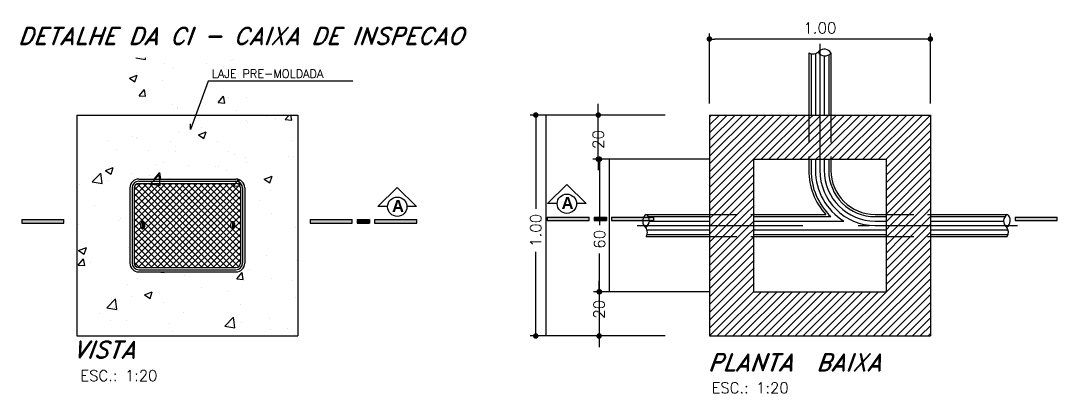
# Model space of a CAD drawing. Extents: x 0 to 41.5, y 0 to 31.5.
# Drawn here: x 22.78 to 32.17, y 21.95 to 25.33 of the extents above; entities that cross this region are included whole.
import ezdxf

# ---------------------------------------------------------------- set-up
doc = ezdxf.new("R2010")
doc.units = 0
doc.header["$MEASUREMENT"] = 0
doc.linetypes.add('DASHDOT', pattern=[2.5, 1.5, -0.5, 0, -0.5])
doc.linetypes.add('HIDDEN', pattern=[0.375, 0.25, -0.125])
doc.layers.get('0').update_dxf_attribs({"linetype": 'CONTINUOUS'})
doc.layers.get('DEFPOINTS').update_dxf_attribs({"linetype": 'CONTINUOUS'})
for name, color, linetype in [('1', 1, 'CONTINUOUS'), ('2', 2, 'CONTINUOUS'), ('3', 3, 'CONTINUOUS'), ('5', 5, 'CONTINUOUS'), ('6', 6, 'CONTINUOUS'), ('A-DIM', 1, 'CONTINUOUS'), ('COTA', 1, 'CONTINUOUS')]:
    doc.layers.add(name, color=color, linetype=linetype)
doc.styles.add('R120', font='', dxfattribs={"width": 0.9})
doc.styles.add('ROMAND', font='ROMAND', dxfattribs={"oblique": 20, "height": 0.25})
doc.styles.add('SIMPLEX', font='simplex.shx')
doc.styles.add('T20', font='romans.shx', dxfattribs={"height": 0.1})
doc.styles.get('R120').set_extended_font_data('Arial Rounded MT Bold', bold=True)
doc.dimstyles.new('DIM1', dxfattribs={"dimscale": 0.5, "dimtxt": 0.2, "dimasz": 0.1, "dimexe": 0.1, "dimexo": 0.1, "dimgap": 0.1, "dimtad": 1, "dimlfac": 0.02, "dimzin": 4, "dimdsep": 46, "dimtxsty": 'T20', "dimblk": 'DOT', "dimblk1": 'DOTSMALL', "dimblk2": 'DOTSMALL', "dimcen": -0.1, "dimdle": 0.1, "dimclrt": 3, "dimaunit": 1, "dimadec": 0, "dimazin": 0, "dimtfac": 1, "dimtix": 1, "dimtmove": 2, "dimatfit": 3, "dimldrblk": 'DOT', "dimfxl": 0, "dimtolj": 1, "dimtzin": 4, "dimarcsym": 0})

# ---------------------------------------------------------------- blocks, each defined once
blk = doc.blocks.new('DOT')
at = {"layer": 'A-DIM', "color": 0, "linetype": 'ByBlock'}
blk.add_line((-0.5, 0), (-1, 0), dxfattribs=at)
at = {"layer": 'A-DIM', "color": 0, "linetype": 'ByBlock', "const_width": 0.5}
blk.add_lwpolyline([(-0.25, 0, 1), (0.25, 0, 1)], format="xyb", close=True, dxfattribs=at)
blk = doc.blocks.new('*D18')
at = {"layer": 'COTA', "color": 0, "lineweight": -2}
for p, q in [((29.0169, 24.5768), (29.0169, 25.211)), ((30.9669, 25.161), (29.0669, 25.161)), ((31.0169, 24.5768), (31.0169, 25.211))]:
    blk.add_line(p, q, dxfattribs=at)
at = {"layer": 'DEFPOINTS', "color": 0}
for p in [(29.0169, 25.161), (29.0169, 24.5268), (31.0169, 24.5268)]:
    blk.add_point(p, dxfattribs=at)
at = {"layer": 'COTA', "color": 0, "lineweight": -2, "xscale": 0.05, "yscale": 0.05, "zscale": 0.05, "rotation": 180}
blk.add_blockref('DOT', (29.0169, 25.161), dxfattribs=at)
at = {"layer": 'COTA', "color": 0, "lineweight": -2, "xscale": 0.05, "yscale": 0.05, "zscale": 0.05}
blk.add_blockref('DOT', (31.0169, 25.161), dxfattribs=at)
at = {"layer": 'COTA', "color": 3, "insert": (30.0169, 25.261), "char_height": 0.1, "attachment_point": 5, "style": 'T20'}
blk.add_mtext('\\A1;1.00', dxfattribs=at)
blk = doc.blocks.new('_DOTSMALL')
at = {"color": 0, "linetype": 'ByBlock', "const_width": 0.5}
blk.add_lwpolyline([(-0.0625, 0, 1), (0.0625, 0, 1)], format="xyb", close=True, dxfattribs=at)
blk = doc.blocks.new('*X15')
at = {"color": 0}
for p, q in [((97.9924, 83.1431), (98.3891, 83.5398)), ((97.9924, 83.1785), (98.3537, 83.5398)), ((97.9924, 83.2138), (98.3184, 83.5398)), ((97.9924, 83.2492), (98.283, 83.5398)), ((97.9924, 83.2845), (98.2477, 83.5398)), ((97.9924, 83.3199), (98.2123, 83.5398)), ((97.9924, 83.3552), (98.177, 83.5398)), ((97.9924, 83.3906), (98.1416, 83.5398)), ((97.9924, 83.426), (98.1062, 83.5398)), ((97.9924, 83.4613), (98.0709, 83.5398)), ((97.9924, 83.4967), (98.0355, 83.5398)), ((97.9924, 83.532), (98.0002, 83.5398)), ((98.2244, 83.3398), (98.4244, 83.5398)), ((98.4424, 83.5224), (98.4598, 83.5398)), ((98.4424, 83.4871), (98.4924, 83.5371)), ((98.4924, 83.5017), (98.5305, 83.5398)), ((98.4924, 83.5371), (98.4952, 83.5398)), ((98.5424, 83.3749), (98.7073, 83.5398)), ((98.5424, 83.4103), (98.6719, 83.5398)), ((98.5424, 83.4456), (98.6366, 83.5398)), ((98.5424, 83.481), (98.6012, 83.5398)), ((98.5424, 83.5163), (98.5659, 83.5398)), ((98.5426, 83.3398), (98.7426, 83.5398)), ((98.578, 83.3398), (98.778, 83.5398)), ((98.6133, 83.3398), (98.8133, 83.5398)), ((98.6487, 83.3398), (98.8487, 83.5398)), ((98.6841, 83.3398), (98.8841, 83.5398)), ((98.7194, 83.3398), (98.9194, 83.5398)), ((98.7548, 83.3398), (98.9548, 83.5398)), ((98.7901, 83.3398), (98.9901, 83.5398)), ((98.2598, 83.3398), (98.4424, 83.5224)), ((98.2952, 83.3398), (98.4424, 83.4871)), ((98.4424, 83.4517), (98.4924, 83.5017)), ((98.4924, 83.4663), (98.5424, 83.5163)), ((98.7924, 83.3067), (98.9924, 83.5067)), ((98.3305, 83.3398), (98.4424, 83.4517)), ((98.4424, 83.4163), (98.4924, 83.4663)), ((98.4924, 83.431), (98.5424, 83.481)), ((98.4924, 83.3956), (98.5424, 83.4456)), ((98.7924, 83.2714), (98.9924, 83.4714)), ((98.3659, 83.3398), (98.4424, 83.4163)), ((98.4424, 83.381), (98.4924, 83.431)), ((98.4424, 83.3456), (98.4924, 83.3956)), ((98.4924, 83.3603), (98.5424, 83.4103)), ((98.7924, 83.236), (98.9924, 83.436)), ((98.7924, 83.2007), (98.9924, 83.4007)), ((98.4012, 83.3398), (98.4424, 83.381)), ((98.4366, 83.3398), (98.4424, 83.3456)), ((98.4719, 83.3398), (98.4924, 83.3603)), ((98.5073, 83.3398), (98.5424, 83.3749)), ((98.7924, 83.1653), (98.9924, 83.3653)), ((97.9924, 83.1078), (98.1924, 83.3078)), ((98.7924, 83.1299), (98.9924, 83.3299)), ((98.0098, 83.0898), (98.1924, 83.2724)), ((98.7924, 83.0946), (98.9924, 83.2946)), ((98.823, 83.0898), (98.9924, 83.2592)), ((98.0452, 83.0898), (98.1924, 83.2371)), ((98.8583, 83.0898), (98.9924, 83.2239)), ((98.0805, 83.0898), (98.1924, 83.2017)), ((98.1159, 83.0898), (98.1924, 83.1663)), ((98.8937, 83.0898), (98.9924, 83.1885)), ((98.1512, 83.0898), (98.1924, 83.131)), ((98.929, 83.0898), (98.9924, 83.1532)), ((98.9644, 83.0898), (98.9924, 83.1178)), ((97.9924, 83.0724), (98.0098, 83.0898)), ((97.9952, 83.0398), (98.0452, 83.0898)), ((98.0305, 83.0398), (98.0805, 83.0898)), ((98.0659, 83.0398), (98.1159, 83.0898)), ((98.1012, 83.0398), (98.1512, 83.0898)), ((98.1366, 83.0398), (98.1866, 83.0898)), ((98.1866, 83.0898), (98.1924, 83.0956)), ((98.7924, 83.0592), (98.823, 83.0898)), ((98.8083, 83.0398), (98.8583, 83.0898)), ((98.8437, 83.0398), (98.8937, 83.0898)), ((98.879, 83.0398), (98.929, 83.0898)), ((98.9144, 83.0398), (98.9644, 83.0898)), ((98.9497, 83.0398), (98.9924, 83.0825)), ((97.9924, 83.0017), (98.0305, 83.0398)), ((97.9924, 83.0371), (97.9952, 83.0398)), ((98.0159, 82.9898), (98.0659, 83.0398)), ((98.0512, 82.9898), (98.1012, 83.0398)), ((98.0866, 82.9898), (98.1366, 83.0398)), ((98.1219, 82.9898), (98.1719, 83.0398)), ((98.1573, 82.9898), (98.1924, 83.0249)), ((98.1719, 83.0398), (98.1924, 83.0603)), ((98.7924, 83.0239), (98.8083, 83.0398)), ((98.7937, 82.9898), (98.8437, 83.0398)), ((98.829, 82.9898), (98.879, 83.0398)), ((98.8644, 82.9898), (98.9144, 83.0398)), ((98.8997, 82.9898), (98.9497, 83.0398)), ((98.9351, 82.9898), (98.9851, 83.0398)), ((98.9851, 83.0398), (98.9924, 83.0471)), ((97.9924, 82.8249), (98.1573, 82.9898)), ((97.9924, 82.8603), (98.1219, 82.9898)), ((97.9924, 82.8956), (98.0866, 82.9898)), ((97.9924, 82.931), (98.0512, 82.9898)), ((97.9924, 82.9663), (98.0159, 82.9898)), ((97.9924, 82.7896), (98.1924, 82.9896)), ((98.7924, 82.9885), (98.7937, 82.9898)), ((98.7924, 82.9532), (98.829, 82.9898)), ((98.7924, 82.9178), (98.8644, 82.9898)), ((98.7924, 82.8825), (98.8997, 82.9898)), ((98.7924, 82.8471), (98.9351, 82.9898)), ((98.7924, 82.8117), (98.9705, 82.9898)), ((98.7924, 82.7764), (98.9924, 82.9764)), ((98.9705, 82.9898), (98.9924, 83.0117)), ((97.9924, 82.7542), (98.1924, 82.9542)), ((98.7924, 82.741), (98.9924, 82.941)), ((97.9924, 82.7189), (98.1924, 82.9189)), ((97.9924, 82.6835), (98.1924, 82.8835)), ((98.6265, 82.5398), (98.9924, 82.9057)), ((97.9924, 82.6481), (98.1924, 82.8481)), ((98.6619, 82.5398), (98.9924, 82.8703)), ((98.6972, 82.5398), (98.9924, 82.835)), ((97.9924, 82.6128), (98.1924, 82.8128)), ((98.7326, 82.5398), (98.9924, 82.7996)), ((97.9924, 82.5774), (98.1924, 82.7774)), ((97.9924, 82.5421), (98.1924, 82.7421)), ((98.0255, 82.5398), (98.2255, 82.7398)), ((98.0608, 82.5398), (98.2608, 82.7398)), ((98.0962, 82.5398), (98.2962, 82.7398)), ((98.1315, 82.5398), (98.3315, 82.7398)), ((98.1669, 82.5398), (98.3669, 82.7398)), ((98.2023, 82.5398), (98.4023, 82.7398)), ((98.2376, 82.5398), (98.4376, 82.7398)), ((98.273, 82.5398), (98.473, 82.7398)), ((98.3083, 82.5398), (98.5083, 82.7398)), ((98.3437, 82.5398), (98.5437, 82.7398)), ((98.379, 82.5398), (98.579, 82.7398)), ((98.4144, 82.5398), (98.6144, 82.7398)), ((98.4497, 82.5398), (98.6497, 82.7398)), ((98.4851, 82.5398), (98.6851, 82.7398)), ((98.5205, 82.5398), (98.7205, 82.7398)), ((98.5558, 82.5398), (98.7558, 82.7398)), ((98.5912, 82.5398), (98.7912, 82.7398)), ((98.7679, 82.5398), (98.9924, 82.7643)), ((98.8033, 82.5398), (98.9924, 82.7289)), ((98.8387, 82.5398), (98.9924, 82.6935)), ((98.874, 82.5398), (98.9924, 82.6582)), ((98.9094, 82.5398), (98.9924, 82.6228)), ((98.9447, 82.5398), (98.9924, 82.5875)), ((98.9801, 82.5398), (98.9924, 82.5521))]:
    blk.add_line(p, q, dxfattribs=at)
blk = doc.blocks.new('*X14')
at = {"color": 0}
for p, q in [((98.2589, 83.3397), (98.2591, 83.3398)), ((98.2589, 83.3397), (98.3033, 83.3328)), ((98.3034, 83.3327), (98.3026, 83.3398)), ((98.3868, 83.3123), (98.3868, 83.3123)), ((98.5783, 83.3147), (98.5783, 83.3147)), ((98.6537, 83.3011), (98.6537, 83.3011)), ((98.6864, 83.3284), (98.6864, 83.3284)), ((98.7034, 83.3311), (98.7034, 83.3311)), ((98.2301, 83.2488), (98.2651, 83.2622)), ((98.255, 83.2319), (98.2651, 83.2622)), ((98.2625, 83.2731), (98.2625, 83.2731)), ((98.4296, 83.2932), (98.4296, 83.2932)), ((98.6716, 83.2883), (98.6716, 83.2883)), ((98.2301, 83.2488), (98.2549, 83.232)), ((98.38, 83.2382), (98.38, 83.2382)), ((98.2737, 83.1687), (98.2978, 83.1975)), ((98.2737, 83.1687), (98.3036, 83.1661)), ((98.3037, 83.166), (98.2979, 83.1974)), ((98.6324, 83.1374), (98.6565, 83.1661)), ((98.6623, 83.1347), (98.6565, 83.166)), ((98.6803, 83.162), (98.6803, 83.162)), ((98.7613, 83.1589), (98.7613, 83.1589)), ((98.4236, 83.1268), (98.4236, 83.1268)), ((98.4467, 83.1175), (98.4467, 83.1175)), ((98.4488, 83.1141), (98.4488, 83.1141)), ((98.6324, 83.1374), (98.6622, 83.1347)), ((98.7157, 83.1028), (98.7157, 83.1028)), ((98.4175, 82.9603), (98.4175, 82.9603)), ((98.4404, 82.9367), (98.4404, 82.9367)), ((98.6297, 82.9617), (98.6297, 82.9617)), ((98.3152, 82.9203), (98.3152, 82.9203)), ((98.3514, 82.8586), (98.3514, 82.8586)), ((98.6183, 82.8473), (98.6183, 82.8473)), ((98.3252, 82.7698), (98.3641, 82.8104)), ((98.3431, 82.7926), (98.3672, 82.8214)), ((98.3431, 82.7926), (98.373, 82.79)), ((98.3697, 82.7629), (98.3642, 82.8103)), ((98.373, 82.7899), (98.3673, 82.8213)), ((98.4114, 82.7939), (98.4114, 82.7939)), ((98.4568, 82.7914), (98.4568, 82.7914)), ((98.6681, 82.8291), (98.6681, 82.8291)), ((98.7017, 82.7613), (98.7258, 82.79)), ((98.7317, 82.7586), (98.7259, 82.7899)), ((98.3252, 82.7698), (98.3696, 82.7629)), ((98.4982, 82.7645), (98.4982, 82.7645)), ((98.5503, 82.7649), (98.5503, 82.7649)), ((98.7017, 82.7613), (98.7316, 82.7586)), ((98.7237, 82.7801), (98.7237, 82.7801))]:
    blk.add_line(p, q, dxfattribs=at)
blk = doc.blocks.new('*X13')
at = {"color": 0}
for p, q in [((98.7593, 85.3258), (98.7593, 85.3258)), ((98.7645, 85.318), (98.7645, 85.318)), ((98.8478, 85.3475), (98.8478, 85.3475)), ((98.8897, 85.3344), (98.8897, 85.3344)), ((98.9334, 85.3312), (98.951, 85.3522)), ((98.9334, 85.3312), (98.9632, 85.3286)), ((98.9633, 85.3285), (98.9589, 85.3522)), ((98.4487, 85.2764), (98.4487, 85.2764)), ((98.5026, 85.2906), (98.5026, 85.2906)), ((98.5399, 85.263), (98.5749, 85.2764)), ((98.5562, 85.2975), (98.5562, 85.2975)), ((98.5648, 85.2461), (98.575, 85.2763)), ((98.1342, 85.235), (98.1342, 85.235)), ((98.2429, 85.2531), (98.2429, 85.2531)), ((98.2594, 85.2515), (98.2594, 85.2515)), ((98.2646, 85.2474), (98.2646, 85.2474)), ((98.5399, 85.263), (98.5648, 85.2462)), ((98.9676, 85.2377), (98.9676, 85.2377)), ((98.1685, 85.1978), (98.1685, 85.1978)), ((98.4354, 85.1865), (98.4354, 85.1865)), ((98.676, 85.1877), (98.676, 85.1877)), ((98.7023, 85.1752), (98.7023, 85.1752)), ((98.3844, 85.1376), (98.3844, 85.1376)), ((98.7532, 85.1594), (98.7532, 85.1594)), ((98.7582, 85.1372), (98.7582, 85.1372)), ((98.9475, 85.1622), (98.9475, 85.1622)), ((98.9692, 85.164), (98.9692, 85.164)), ((98.06, 85.0491), (98.0989, 85.0897)), ((98.0928, 85.0876), (98.0928, 85.0876)), ((98.1045, 85.0421), (98.099, 85.0896)), ((98.1198, 85.1017), (98.1548, 85.1152)), ((98.1198, 85.1017), (98.1446, 85.0849)), ((98.1447, 85.0849), (98.1549, 85.1151)), ((98.2368, 85.0867), (98.2368, 85.0867)), ((98.4965, 85.1242), (98.4965, 85.1242)), ((98.633, 85.1208), (98.633, 85.1208)), ((98.0027, 85.0378), (98.0027, 85.0378)), ((98.06, 85.0491), (98.1045, 85.0422)), ((98.1278, 85.0543), (98.1278, 85.0543)), ((98.3172, 85.0792), (98.3172, 85.0792)), ((98.8383, 85.0617), (98.8734, 85.0751)), ((98.8383, 85.0617), (98.8632, 85.0449)), ((98.8633, 85.0448), (98.8734, 85.075)), ((98.867, 85.0127), (98.867, 85.0127)), ((98.0711, 84.9423), (98.0711, 84.9423)), ((98.816, 84.965), (98.816, 84.965)), ((98.2308, 84.9202), (98.2308, 84.9202)), ((98.8719, 84.9085), (98.8719, 84.9085)), ((97.9963, 84.857), (97.9963, 84.857)), ((98.1766, 84.8751), (98.1766, 84.8751)), ((98.1857, 84.882), (98.1857, 84.882)), ((98.9773, 84.8413), (98.9773, 84.8413)), ((97.9981, 84.7391), (98.0331, 84.7526)), ((98.0231, 84.7223), (98.0332, 84.7525)), ((98.2247, 84.7538), (98.2247, 84.7538)), ((97.9981, 84.7391), (98.023, 84.7224)), ((98.8463, 84.7144), (98.8463, 84.7144)), ((97.9962, 84.6731), (98.0203, 84.7018)), ((97.9962, 84.6731), (98.0261, 84.6705)), ((98.0262, 84.6704), (98.0204, 84.7018)), ((98.0541, 84.6848), (98.0541, 84.6848)), ((98.9876, 84.692), (98.9876, 84.692)), ((98.2631, 84.6143), (98.2631, 84.6143)), ((98.3549, 84.6417), (98.3552, 84.6422)), ((98.3549, 84.6417), (98.3847, 84.6391)), ((98.3848, 84.639), (98.3842, 84.6422)), ((98.4783, 84.6248), (98.4783, 84.6248)), ((98.7135, 84.6104), (98.7376, 84.6391)), ((98.7434, 84.6077), (98.7377, 84.639)), ((98.7724, 84.6543), (98.7724, 84.6543)), ((98.8687, 84.6121), (98.8687, 84.6121)), ((98.2186, 84.5873), (98.2186, 84.5873)), ((98.5529, 84.5705), (98.5529, 84.5705)), ((98.7135, 84.6104), (98.7434, 84.6077)), ((98.9661, 84.6046), (98.9661, 84.6046)), ((98.1263, 84.4793), (98.1652, 84.5199)), ((98.1708, 84.4723), (98.1653, 84.5198)), ((98.2384, 84.5291), (98.2384, 84.5291)), ((98.2966, 84.5378), (98.3316, 84.5513)), ((98.2966, 84.5378), (98.3214, 84.5211)), ((98.3215, 84.521), (98.3316, 84.5512)), ((98.3635, 84.5456), (98.3635, 84.5456)), ((98.6745, 84.5545), (98.6745, 84.5545)), ((98.9815, 84.5256), (98.9815, 84.5256)), ((98.1263, 84.4793), (98.1708, 84.4724)), ((98.3829, 84.5045), (98.3829, 84.5045)), ((98.7289, 84.4936), (98.7289, 84.4936)), ((98.0913, 84.4544), (98.0913, 84.4544)), ((98.4722, 84.4584), (98.4722, 84.4584)), ((98.6599, 84.3965), (98.6989, 84.4371)), ((98.7044, 84.3896), (98.6989, 84.437)), ((98.8623, 84.4314), (98.8623, 84.4314)), ((98.1412, 84.4214), (98.1412, 84.4214)), ((98.2125, 84.4209), (98.2125, 84.4209)), ((98.4081, 84.4101), (98.4081, 84.4101)), ((98.6599, 84.3965), (98.7044, 84.3896)), ((98.675, 84.3988), (98.675, 84.3988)), ((98.7372, 84.4149), (98.7372, 84.4149)), ((98.8655, 84.3796), (98.8655, 84.3796)), ((98.9419, 84.3875), (98.9419, 84.3875)), ((98.2466, 84.3542), (98.2466, 84.3542)), ((98.4214, 84.3733), (98.4214, 84.3733)), ((98.9754, 84.3591), (98.9754, 84.3591))]:
    blk.add_line(p, q, dxfattribs=at)
blk = doc.blocks.new('*D19')
at = {"layer": 'COTA', "color": 0, "lineweight": -2}
for p, q in [((29.0173, 24.0729), (27.9729, 24.0729)), ((28.0229, 24.0229), (28.0229, 23.4768)), ((28.0229, 22.9229), (28.0229, 23.2197)), ((29.0173, 22.8729), (27.9729, 22.8729))]:
    blk.add_line(p, q, dxfattribs=at)
at = {"layer": 'DEFPOINTS', "color": 0}
for p in [(29.0673, 24.0729), (28.0229, 22.8729), (29.0673, 22.8729)]:
    blk.add_point(p, dxfattribs=at)
at = {"layer": 'COTA', "color": 0, "lineweight": -2, "xscale": 0.05, "yscale": 0.05, "zscale": 0.05}
for p, rotation in [((28.0229, 24.0729), 90), ((28.0229, 22.8729), 270)]:
    blk.add_blockref('DOT', p, dxfattribs=dict(at, rotation=rotation))
at = {"layer": 'COTA', "color": 3, "insert": (28.0229, 23.3483), "char_height": 0.1, "attachment_point": 5, "rotation": 90, "style": 'T20'}
blk.add_mtext('\\A1;60', dxfattribs=at)
blk = doc.blocks.new('*D20')
at = {"layer": 'COTA', "color": 0, "lineweight": -2}
for p, q in [((28.0188, 22.9229), (28.0188, 22.9729)), ((29.0173, 22.8729), (27.9688, 22.8729)), ((28.0188, 22.8729), (28.0188, 22.4729)), ((28.6173, 22.4729), (27.9688, 22.4729)), ((28.0188, 22.4229), (28.0188, 22.3729))]:
    blk.add_line(p, q, dxfattribs=at)
at = {"layer": 'DEFPOINTS', "color": 0}
for p in [(29.0673, 22.8729), (28.0188, 22.4729), (28.6673, 22.4729)]:
    blk.add_point(p, dxfattribs=at)
at = {"layer": 'COTA', "color": 0, "lineweight": -2, "xscale": 0.05, "yscale": 0.05, "zscale": 0.05}
for p, rotation in [((28.0188, 22.8729), 270), ((28.0188, 22.4729), 90)]:
    blk.add_blockref('DOT', p, dxfattribs=dict(at, rotation=rotation))
at = {"layer": 'COTA', "color": 3, "insert": (28.0188, 22.7139), "char_height": 0.1, "attachment_point": 5, "rotation": 90, "style": 'T20'}
blk.add_mtext('\\A1;20', dxfattribs=at)
blk = doc.blocks.new('*D21')
at = {"layer": 'COTA', "color": 0, "lineweight": -2}
for p, q in [((28.6173, 24.4729), (27.396, 24.4729)), ((27.446, 24.4229), (27.446, 23.6239)), ((27.446, 22.5229), (27.446, 23.2334)), ((28.6173, 22.4729), (27.396, 22.4729))]:
    blk.add_line(p, q, dxfattribs=at)
at = {"layer": 'DEFPOINTS', "color": 0}
for p in [(28.6673, 24.4729), (27.446, 22.4729), (28.6673, 22.4729)]:
    blk.add_point(p, dxfattribs=at)
at = {"layer": 'COTA', "color": 0, "lineweight": -2, "xscale": 0.05, "yscale": 0.05, "zscale": 0.05}
for p, rotation in [((27.446, 24.4729), 90), ((27.446, 22.4729), 270)]:
    blk.add_blockref('DOT', p, dxfattribs=dict(at, rotation=rotation))
at = {"layer": 'COTA', "color": 3, "insert": (27.446, 23.4286), "char_height": 0.1, "attachment_point": 5, "rotation": 90, "style": 'T20'}
blk.add_mtext('\\A1;1.00', dxfattribs=at)
blk = doc.blocks.new('*D22')
at = {"layer": 'COTA', "color": 0, "lineweight": -2}
for p, q in [((28.0117, 24.5229), (28.0117, 24.5729)), ((28.6173, 24.4729), (27.9617, 24.4729)), ((28.0117, 24.0729), (28.0117, 24.4729)), ((29.0173, 24.0729), (27.9617, 24.0729)), ((28.0117, 24.0229), (28.0117, 23.9729))]:
    blk.add_line(p, q, dxfattribs=at)
at = {"layer": 'DEFPOINTS', "color": 0}
for p in [(28.0117, 24.4729), (28.6673, 24.4729), (29.0673, 24.0729)]:
    blk.add_point(p, dxfattribs=at)
at = {"layer": 'COTA', "color": 0, "lineweight": -2, "xscale": 0.05, "yscale": 0.05, "zscale": 0.05}
for p, rotation in [((28.0117, 24.4729), 270), ((28.0117, 24.0729), 90)]:
    blk.add_blockref('DOT', p, dxfattribs=dict(at, rotation=rotation))
at = {"layer": 'COTA', "color": 3, "insert": (28.0117, 24.2511), "char_height": 0.1, "attachment_point": 5, "rotation": 90, "style": 'T20'}
blk.add_mtext('\\A1;20', dxfattribs=at)

msp = doc.modelspace()

# ---------------------------------------------------------------- linework, layer by layer
at = {"layer": '1', "linetype": 'DASHDOT'}
for p, q in [((30.0169, 25.1184), (30.0169, 23.9729)), ((28.3637, 23.4729), (30.5169, 23.4729)), ((30.5169, 23.4729), (31.804, 23.4729))]:
    msp.add_line(p, q, dxfattribs=at)
at = {"layer": '1'}
for p, q in [((29.9369, 25.0285), (29.9369, 24.4729)), ((29.9769, 25.0294), (29.9769, 24.4729)), ((30.0569, 25.0083), (30.0569, 24.4729)), ((30.0969, 25.0172), (30.0969, 24.4729)), ((29.9369, 24.0729), (29.9369, 23.9729)), ((29.9769, 24.0729), (29.9769, 23.9729)), ((30.0569, 24.0729), (30.0569, 23.9729)), ((30.0969, 24.0729), (30.0969, 23.9729)), ((23.8127, 23.1703), (24.4953, 23.8529)), ((23.8127, 23.2269), (24.4388, 23.8529)), ((23.8127, 23.6794), (23.9862, 23.8529)), ((23.8127, 23.736), (23.9296, 23.8529)), ((23.8127, 23.7926), (23.8731, 23.8529)), ((23.8127, 23.5097), (24.1559, 23.8529)), ((23.8127, 23.5663), (24.0994, 23.8529)), ((23.8127, 23.6229), (24.0428, 23.8529)), ((23.8127, 23.2834), (24.3822, 23.8529)), ((23.8127, 23.34), (24.3256, 23.8529)), ((23.8127, 23.4531), (24.2125, 23.8529)), ((23.816, 23.117), (24.5519, 23.8529)), ((23.8382, 23.8502), (24.5955, 23.0929)), ((23.8487, 23.0931), (24.6085, 23.8529)), ((23.892, 23.8529), (24.652, 23.0929)), ((23.905, 23.0929), (24.665, 23.8529)), ((23.9065, 23.4903), (24.2691, 23.8529)), ((23.9486, 23.8529), (24.7086, 23.0929)), ((23.9616, 23.0929), (24.7216, 23.8529)), ((24.0052, 23.8529), (24.757, 23.1011)), ((24.0182, 23.0929), (24.7636, 23.8383)), ((24.0617, 23.8529), (24.7727, 23.1419)), ((24.1183, 23.8529), (24.7727, 23.1985)), ((24.1749, 23.8529), (24.7727, 23.2551)), ((24.2315, 23.8529), (24.7727, 23.3116)), ((24.288, 23.8529), (24.7727, 23.3682)), ((24.3446, 23.8529), (24.6943, 23.5032)), ((24.4012, 23.8529), (24.7727, 23.4813)), ((24.4577, 23.8529), (24.7727, 23.5379)), ((24.5143, 23.8529), (24.7727, 23.5945)), ((24.5709, 23.8529), (24.7727, 23.651)), ((24.6274, 23.8529), (24.7727, 23.7076)), ((24.684, 23.8529), (24.7727, 23.7642)), ((23.8127, 23.7625), (24.4823, 23.0929)), ((23.8131, 23.8187), (24.5389, 23.0929)), ((24.0747, 23.0929), (24.7727, 23.7909)), ((24.1313, 23.0929), (24.7727, 23.7343)), ((23.8127, 23.706), (24.429, 23.0896)), ((23.8127, 23.6494), (24.3692, 23.0929)), ((24.1879, 23.0929), (24.7727, 23.6778)), ((23.8127, 23.5928), (24.3126, 23.0929)), ((24.2445, 23.0929), (24.7727, 23.6212)), ((24.7121, 23.5039), (24.7727, 23.5646)), ((28.4649, 23.5529), (29.0169, 23.5529)), ((29.4169, 23.5529), (30.1169, 23.5529)), ((30.5169, 23.5529), (30.6169, 23.5529)), ((31.0169, 23.5529), (31.6921, 23.5529)), ((23.8127, 23.5362), (23.8685, 23.4804)), ((23.8127, 23.4797), (24.1995, 23.0929)), ((23.8127, 23.3966), (23.8724, 23.4562)), ((24.301, 23.0929), (24.6833, 23.4752)), ((24.4142, 23.0929), (24.7727, 23.4515)), ((24.7186, 23.4539), (24.7727, 23.5081)), ((24.7239, 23.4736), (24.7727, 23.4248)), ((28.4739, 23.5129), (29.0169, 23.5129)), ((29.4169, 23.5129), (30.234, 23.5129)), ((30.5169, 23.5129), (30.6169, 23.5129)), ((31.0169, 23.5129), (31.6799, 23.5129)), ((23.8127, 23.4231), (24.1429, 23.0929)), ((23.8127, 23.3665), (24.0864, 23.0929)), ((23.8999, 23.4491), (24.2561, 23.0929)), ((24.3576, 23.0929), (24.71, 23.4453)), ((24.4707, 23.0929), (24.7727, 23.3949)), ((28.4528, 23.4329), (29.0169, 23.4329)), ((28.4537, 23.3929), (29.0169, 23.3929)), ((29.4169, 23.4329), (30.6169, 23.4329)), ((29.4169, 23.3929), (30.6169, 23.3929)), ((31.0169, 23.4329), (31.7115, 23.4329)), ((31.0169, 23.3929), (31.7115, 23.3929)), ((23.8127, 23.31), (24.0298, 23.0929)), ((24.5273, 23.0929), (24.7727, 23.3383)), ((24.5839, 23.0929), (24.7727, 23.2818)), ((23.8127, 23.2534), (23.9732, 23.0929)), ((23.8127, 23.1968), (23.9167, 23.0929)), ((24.6404, 23.0929), (24.7727, 23.2252)), ((23.8127, 23.1403), (23.8601, 23.0929)), ((24.697, 23.0929), (24.7727, 23.1686))]:
    msp.add_line(p, q, dxfattribs=at)
at = {"layer": '1', "linetype": 'Continuous'}
for centre in [(27.7274, 23.6703), (26.1928, 23.6428)]:
    msp.add_circle(centre, 0.0875, dxfattribs=at)
at = {"layer": '1'}
for radius, end in [(0.58, 226.39718), (0.54, 238.41366), (0.46, 270), (0.42, 270)]:
    msp.add_arc((30.5169, 23.9729), radius, 180, end, dxfattribs=at)
at = {"layer": '1', "linetype": 'DASHDOT'}
msp.add_arc((30.5169, 23.9729), 0.5, 180, 270, dxfattribs=at)
at = {"layer": '2'}
for p, q in [((29.9169, 25.0372), (29.9169, 24.4729)), ((30.1169, 25.0372), (30.1169, 24.4729)), ((24.48, 24.7808), (24.3199, 24.3416)), ((25.7896, 24.7808), (24.48, 24.7808)), ((24.3199, 24.3416), (24.3199, 24.3918)), ((29.9169, 24.0729), (29.9169, 23.9729)), ((30.1169, 24.0729), (30.1169, 23.9729)), ((23.8527, 23.8929), (24.7327, 23.8929)), ((23.8527, 23.8729), (24.7327, 23.8729)), ((23.8527, 23.8529), (24.7327, 23.8529)), ((23.7727, 23.8129), (23.7727, 23.1329)), ((23.7927, 23.8129), (23.7927, 23.1329)), ((23.8127, 23.8129), (23.8127, 23.1329)), ((24.7727, 23.8129), (24.7727, 23.1329)), ((24.7927, 23.8129), (24.7927, 23.1329)), ((24.8127, 23.8129), (24.8127, 23.1329)), ((27.5484, 23.5493), (27.93, 23.5493)), ((27.5484, 23.5493), (27.5484, 23.5169)), ((27.93, 23.5169), (27.93, 23.5493)), ((27.9743, 23.5493), (27.9743, 23.5169)), ((27.9743, 23.5493), (28.0863, 23.5493)), ((28.0863, 23.5493), (28.0863, 23.5169)), ((28.1318, 23.5493), (28.1318, 23.5169)), ((28.1318, 23.5493), (28.5134, 23.5493)), ((28.445, 23.5729), (29.0169, 23.5729)), ((28.5134, 23.5169), (28.5134, 23.5493)), ((29.4169, 23.5729), (30.0697, 23.5729)), ((30.5169, 23.5729), (30.6169, 23.5729)), ((31.0169, 23.5729), (31.7137, 23.5729)), ((31.7837, 23.5493), (31.7837, 23.5169)), ((31.7837, 23.5493), (32.1653, 23.5493)), ((32.1653, 23.5169), (32.1653, 23.5493)), ((22.7944, 23.5275), (23.1759, 23.5275)), ((22.7944, 23.5275), (22.7944, 23.4952)), ((22.7944, 23.4952), (23.1759, 23.4952)), ((23.1759, 23.4952), (23.1759, 23.5275)), ((23.885, 23.5064), (23.885, 23.4442)), ((23.8938, 23.5058), (23.8938, 23.4447)), ((24.7001, 23.5064), (24.7001, 23.4442)), ((24.7088, 23.5058), (24.7088, 23.4447)), ((25.4033, 23.5275), (25.4033, 23.4952)), ((25.4033, 23.5275), (25.7849, 23.5275)), ((25.4033, 23.4952), (25.7849, 23.4952)), ((25.7849, 23.4952), (25.7849, 23.5275)), ((25.8292, 23.5275), (25.9412, 23.5275)), ((25.8292, 23.5275), (25.8292, 23.4952)), ((25.8292, 23.4952), (25.9412, 23.4952)), ((25.9412, 23.5275), (25.9412, 23.4952)), ((25.9867, 23.5275), (26.3683, 23.5275)), ((25.9867, 23.5275), (25.9867, 23.4952)), ((25.9867, 23.4952), (26.3683, 23.4952)), ((26.3683, 23.4952), (26.3683, 23.5275)), ((27.5484, 23.5169), (27.93, 23.5169)), ((27.9743, 23.5169), (28.0863, 23.5169)), ((28.1318, 23.5169), (28.5134, 23.5169)), ((31.7837, 23.5169), (32.1653, 23.5169)), ((28.445, 23.3729), (29.0169, 23.3729)), ((29.4169, 23.3729), (30.5169, 23.3729)), ((30.5169, 23.3729), (30.6169, 23.3729)), ((31.0169, 23.3729), (31.7115, 23.3729)), ((23.8527, 23.0929), (24.7327, 23.0929)), ((23.8527, 23.0729), (24.7327, 23.0729)), ((23.8527, 23.0529), (24.7327, 23.0529))]:
    msp.add_line(p, q, dxfattribs=at)
at = {"layer": '2', "linetype": 'HIDDEN'}
for p, q in [((29.9169, 24.4729), (29.9169, 24.0729)), ((30.1169, 24.4729), (30.1169, 24.0729)), ((29.0169, 23.5729), (29.4169, 23.5729)), ((30.6169, 23.5729), (31.0169, 23.5729)), ((29.0169, 23.3729), (29.4169, 23.3729)), ((30.6169, 23.3729), (31.0169, 23.3729))]:
    msp.add_line(p, q, dxfattribs=at)
at = {"layer": '2'}
for points in [[(23.9089, 23.4753, 0.065152), (23.9072, 23.4879, 0.077931), (23.9029, 23.4976, 0.107177), (23.8958, 23.5047, 0.14408), (23.8886, 23.5069, 0.14408), (23.8813, 23.5047, 0.107177), (23.8742, 23.4976, 0.077931), (23.8699, 23.4879, 0.065152), (23.8683, 23.4753, 0.065152), (23.8699, 23.4627, 0.077931), (23.8742, 23.4529, 0.107177), (23.8813, 23.4458, 0.14408), (23.8886, 23.4437, 0.14408), (23.8958, 23.4458, 0.107177), (23.9029, 23.4529, 0.077931), (23.9072, 23.4627, 0.065152)], [(24.7239, 23.4753, 0.065152), (24.7223, 23.4879, 0.077931), (24.718, 23.4976, 0.107177), (24.7109, 23.5047, 0.14408), (24.7036, 23.5069, 0.14408), (24.6964, 23.5047, 0.107177), (24.6893, 23.4976, 0.077931), (24.685, 23.4879, 0.065152), (24.6833, 23.4753, 0.065152), (24.685, 23.4627, 0.077931), (24.6893, 23.4529, 0.107177), (24.6964, 23.4458, 0.14408), (24.7036, 23.4437, 0.14408), (24.7109, 23.4458, 0.107177), (24.718, 23.4529, 0.077931), (24.7223, 23.4627, 0.065152)]]:
    msp.add_lwpolyline(points, format="xyb", close=True, dxfattribs=at)
for centre, radius, start, end in [((29.9553, 25.0981), 0.072, 237.7597, 320.39236), ((30.0568, 24.9968), 0.072, 33.39013, 129.73949), ((30.0618, 25.0801), 0.072, 211.81828, 319.71141), ((30.5169, 23.9729), 0.6, 180, 221.81031), ((30.5169, 23.9729), 0.4, 180, 270), ((23.8527, 23.8129), 0.08, 90, 180), ((23.8527, 23.8129), 0.06, 90, 180), ((23.8527, 23.8129), 0.04, 90, 180), ((24.7327, 23.8129), 0.08, 0, 90), ((24.7327, 23.8129), 0.06, 0, 90), ((24.7327, 23.8129), 0.04, 0, 90), ((28.4854, 23.5128), 0.072, 123.39013, 219.73949), ((28.4021, 23.5178), 0.072, 301.81828, 49.71141), ((31.7519, 23.5128), 0.072, 123.39013, 230.39236), ((31.6686, 23.5178), 0.072, 301.81828, 49.71141), ((28.3841, 23.4113), 0.072, 327.7597, 50.39236), ((31.6506, 23.4113), 0.072, 327.7597, 39.73949), ((23.8527, 23.1329), 0.08, 180, 270), ((23.8527, 23.1329), 0.06, 180, 270), ((23.8527, 23.1329), 0.04, 180, 270), ((24.7327, 23.1329), 0.04, 270, 0), ((24.7327, 23.1329), 0.06, 270, 0), ((24.7327, 23.1329), 0.08, 270, 0)]:
    msp.add_arc(centre, radius, start, end, dxfattribs=at)
for points in [[(27.93, 23.5493), (27.5484, 23.5493), (27.93, 23.5169), (27.5484, 23.5169)], [(28.0863, 23.5493), (27.9743, 23.5493), (28.0863, 23.5169), (27.9743, 23.5169)], [(28.5134, 23.5493), (28.1318, 23.5493), (28.5134, 23.5169), (28.1318, 23.5169)], [(32.1653, 23.5493), (31.7837, 23.5493), (32.1653, 23.5169), (31.7837, 23.5169)], [(23.1759, 23.5275), (22.7944, 23.5275), (23.1759, 23.4952), (22.7944, 23.4952)], [(25.7849, 23.5275), (25.4033, 23.5275), (25.7849, 23.4952), (25.4033, 23.4952)], [(25.9412, 23.5275), (25.8292, 23.5275), (25.9412, 23.4952), (25.8292, 23.4952)], [(26.3683, 23.5275), (25.9867, 23.5275), (26.3683, 23.4952), (25.9867, 23.4952)]]:
    msp.add_solid(points, dxfattribs=at)
at = {"layer": '3'}
for p, q in [((23.2927, 24.4729), (25.2927, 24.4729)), ((23.2927, 24.4729), (23.2927, 22.4729)), ((25.2927, 24.4729), (25.2927, 22.4729)), ((23.2927, 22.4729), (25.2927, 22.4729))]:
    msp.add_line(p, q, dxfattribs=at)
at = {"layer": '3', "linetype": 'Continuous'}
for p, q in [((27.5523, 23.6711), (27.7274, 23.8454)), ((27.7274, 23.8454), (27.9024, 23.6711)), ((26.0178, 23.6435), (26.1928, 23.8178)), ((26.1928, 23.8178), (26.3678, 23.6435)), ((26.1053, 23.6435), (26.0178, 23.6435)), ((26.3678, 23.6435), (26.2803, 23.6435)), ((27.6398, 23.6711), (27.5523, 23.6711)), ((27.9024, 23.6711), (27.8149, 23.6711))]:
    msp.add_line(p, q, dxfattribs=at)
at = {"layer": '5'}
for p, q in [((29.0169, 24.4729), (31.0169, 24.4729)), ((29.0169, 24.4729), (29.0169, 22.4729)), ((31.0169, 24.4729), (31.0169, 22.4729)), ((29.4169, 24.0729), (30.6169, 24.0729)), ((29.4169, 24.0729), (29.4169, 22.8729)), ((30.6169, 24.0729), (30.6169, 22.8729)), ((29.4169, 22.8729), (30.6169, 22.8729)), ((29.0169, 22.4729), (31.0169, 22.4729))]:
    msp.add_line(p, q, dxfattribs=at)
at = {"layer": 'COTA'}
for p, q in [((27.536, 24.4729), (27.536, 22.4729)), ((28.1129, 22.8729), (28.1129, 24.0729))]:
    msp.add_line(p, q, dxfattribs=at)

# ---------------------------------------------------------------- block references
at = {"layer": '1', "xscale": 2, "yscale": 2, "zscale": 2}
for name, p in [('*X13', (-172.6875, -146.2314)), ('*X15', (-166.9634, -142.6068))]:
    msp.add_blockref(name, p, dxfattribs=at)
at = {"layer": '2', "xscale": 2, "yscale": 2, "zscale": 2}
msp.add_blockref('*X14', (-172.692, -141.6897), dxfattribs=at)

# ---------------------------------------------------------------- texts
at = {"layer": '3', "style": 'SIMPLEX'}
msp.add_text('LAJE PRE-MOLDADA', height=0.075, dxfattribs=at).set_placement((24.5143, 24.8092))
at = {"layer": '3', "color": 2, "style": 'SIMPLEX'}
for p in [(23.3245, 22.0652), (29.0366, 21.9542)]:
    msp.add_text('ESC.: 1:20', height=0.098, dxfattribs=at).set_placement(p)
at = {"layer": '5', "style": 'R120'}
for p in [(26.1448, 23.5953), (27.6794, 23.6228)]:
    msp.add_text('A', height=0.1071, dxfattribs=at).set_placement(p)
at = {"layer": '6', "color": 3, "style": 'ROMAND', "oblique": 20}
for s, p in [('DETALHE DA CI - CAIXA DE INSPECAO', (22.7584, 25.112)), ('VISTA', (23.2518, 22.2726)), ('PLANTA  BAIXA', (29.0046, 22.157))]:
    msp.add_text(s, height=0.15435, dxfattribs=at).set_placement(p)

# ---------------------------------------------------------------- dimensions: what is measured, and where the dimension line sits
at = {"layer": 'COTA'}
dim = msp.add_linear_dim(base=(29.0169, 25.161), p1=(31.0169, 24.5268), p2=(29.0169, 24.5268), text='1.00', dimstyle='DIM1', dxfattribs=at)
dim.commit()
dim.dimension.update_dxf_attribs({"geometry": '*D18', "text_midpoint": (30.0169, 25.261)})
for base, p1, p2, text, picture, middle in [((27.446, 22.4729), (28.6673, 24.4729), (28.6673, 22.4729), '1.00', '*D21', (27.446, 23.4286)), ((28.0117, 24.4729), (29.0673, 24.0729), (28.6673, 24.4729), '20', '*D22', (28.0117, 24.2511)), ((28.0229, 22.8729), (29.0673, 24.0729), (29.0673, 22.8729), '60', '*D19', (28.0229, 23.3483)), ((28.0188, 22.4729), (29.0673, 22.8729), (28.6673, 22.4729), '20', '*D20', (28.0188, 22.7139))]:
    dim = msp.add_linear_dim(base=base, p1=p1, p2=p2, angle=90, text=text, dimstyle='DIM1', dxfattribs=at)
    dim.commit()
    dim.dimension.update_dxf_attribs({"geometry": picture, "text_midpoint": middle, "dimtype": 160})

doc.saveas('drawing.dxf')
